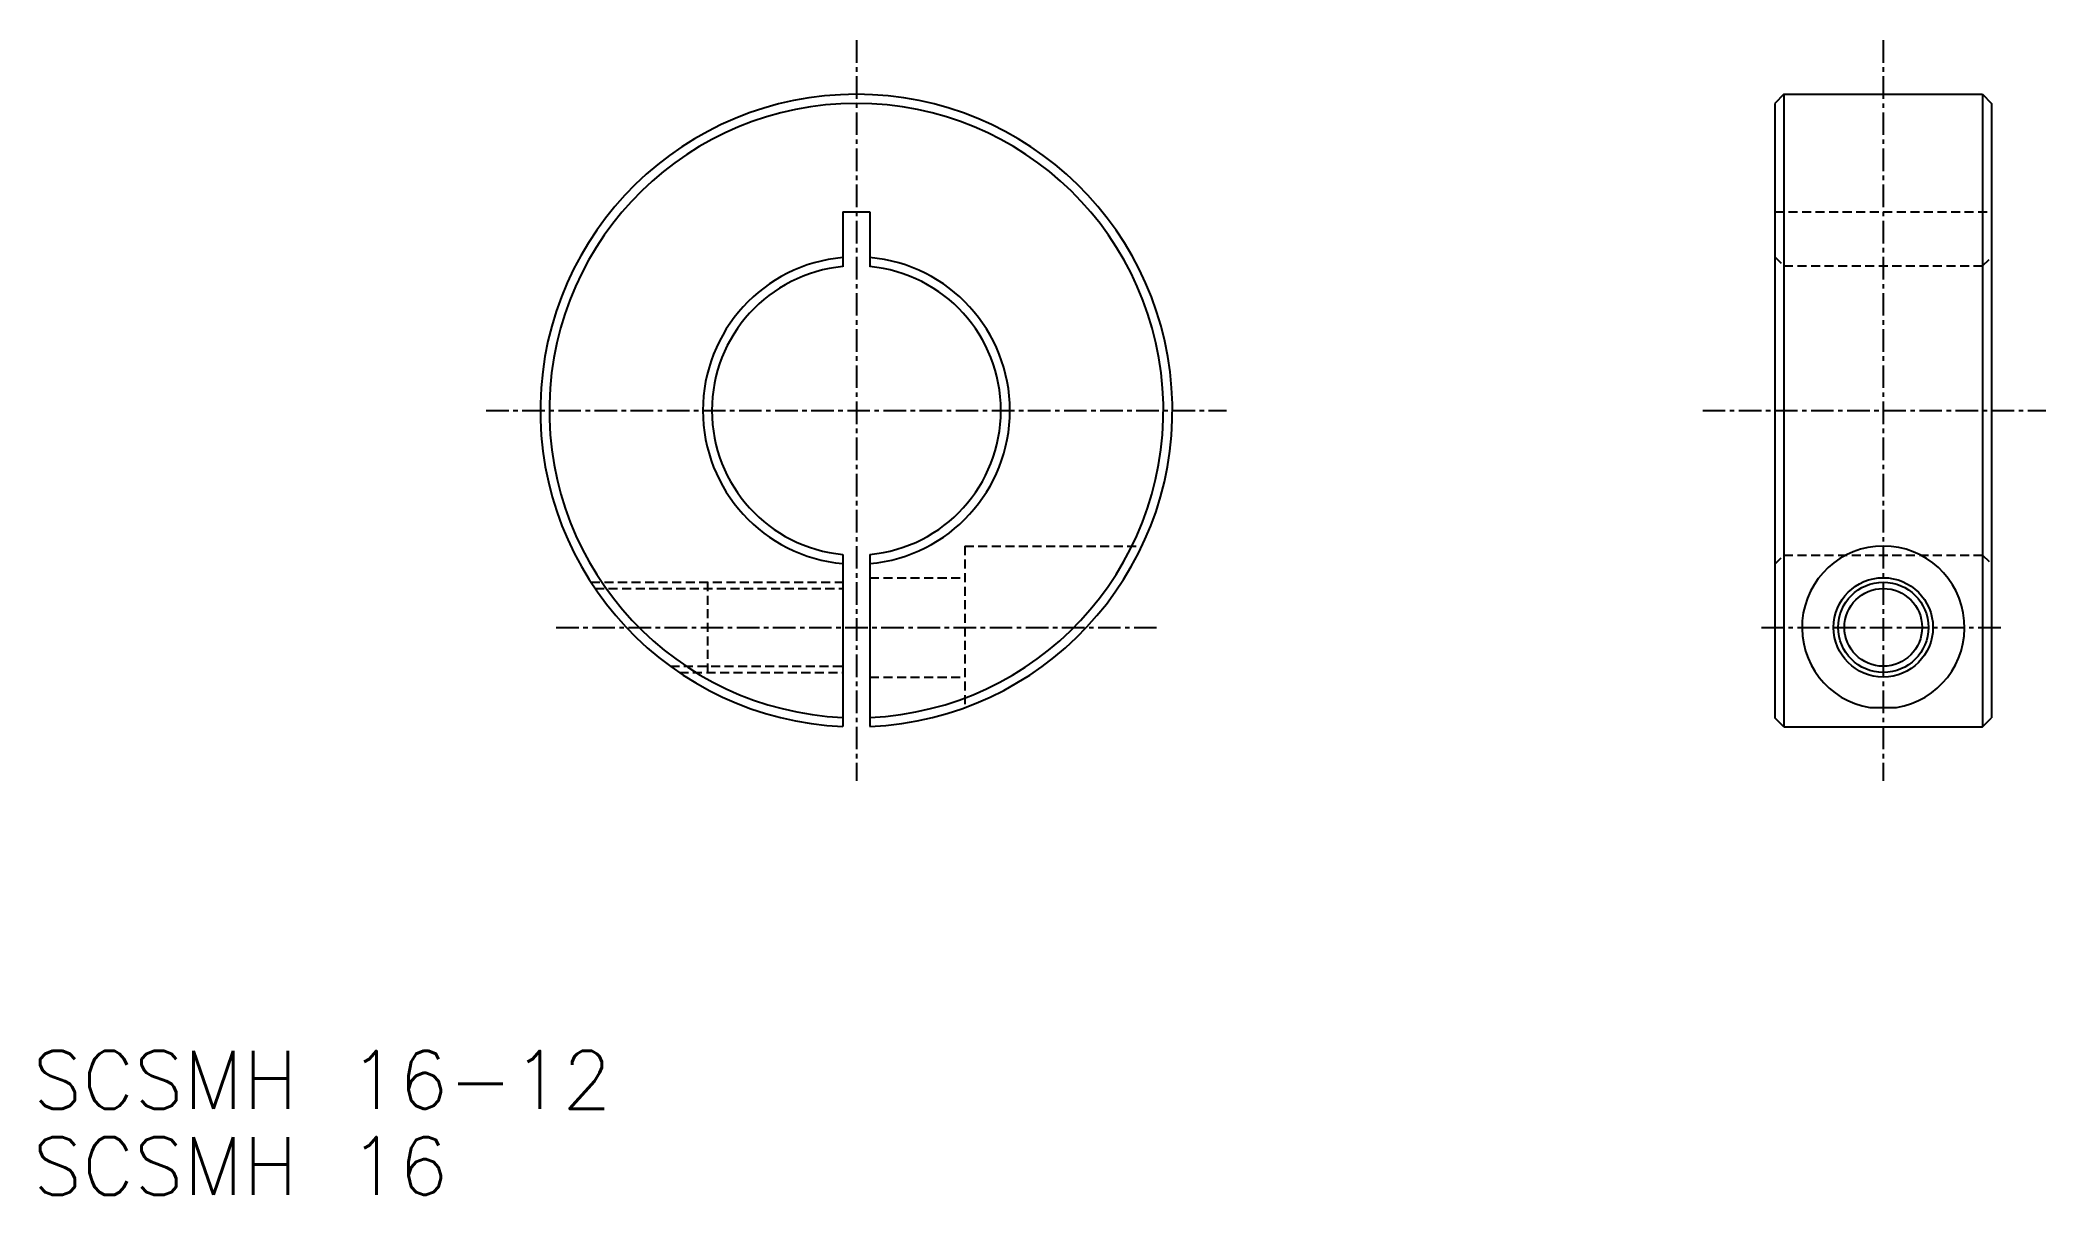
# Model space of a CAD drawing. Extents: x 70 to 181, y -271 to -207.
import ezdxf

# ---------------------------------------------------------------- set-up
doc = ezdxf.new("R2010")
doc.units = 0
doc.linetypes.add('CENTER', pattern=[2, 1.25, -0.25, 0.25, -0.25])
doc.linetypes.add('DASHED', pattern=[0.75, 0.5, -0.25])
doc.layers.get('0').update_dxf_attribs({"linetype": 'CONTINUOUS'})
doc.layers.add('CENTER', color=1, linetype='CENTER')
doc.styles.get("Standard").update_dxf_attribs({"font": 'txt.shx', "bigfont": 'bigfont.shx'})

msp = doc.modelspace()

# ---------------------------------------------------------------- linework, layer by layer
at = {"color": 7, "linetype": 'CONTINUOUS'}
for p, q in [((166.87, -210.43), (166.37, -210.93)), ((166.37, -210.93), (166.37, -244.93)), ((166.87, -210.43), (166.87, -245.43)), ((166.87, -210.43), (177.87, -210.43)), ((177.87, -210.43), (177.87, -245.43)), ((177.87, -210.43), (178.37, -210.93)), ((178.37, -210.93), (178.37, -244.93)), ((114.76, -216.93), (114.76, -219.97)), ((114.76, -216.93), (116.26, -216.93)), ((116.26, -216.93), (116.26, -219.97)), ((114.76, -235.9), (114.76, -245.42)), ((116.26, -235.9), (116.26, -245.42)), ((166.87, -245.43), (166.37, -244.93)), ((166.87, -245.43), (177.87, -245.43)), ((171.64, -244.37), (173.11, -244.37)), ((177.87, -245.43), (178.37, -244.93))]:
    msp.add_line(p, q, dxfattribs=at)
at = {"color": 3, "linetype": 'DASHED'}
for p, q in [((166.37, -216.93), (178.37, -216.93)), ((166.37, -219.43), (166.87, -219.93)), ((177.87, -219.93), (178.37, -219.43)), ((166.87, -219.93), (177.87, -219.93)), ((121.51, -235.43), (121.51, -244.37)), ((121.51, -235.43), (131.32, -235.43)), ((166.37, -236.43), (166.87, -235.93)), ((166.87, -235.93), (177.87, -235.93)), ((177.87, -235.93), (178.37, -236.43)), ((100.81, -237.43), (114.76, -237.43)), ((107.26, -237.43), (107.26, -242.43)), ((116.26, -237.18), (121.51, -237.18)), ((101.04, -237.78), (114.76, -237.78)), ((105.21, -242.08), (114.76, -242.08)), ((105.71, -242.43), (114.76, -242.43)), ((116.26, -242.68), (121.51, -242.68))]:
    msp.add_line(p, q, dxfattribs=at)
for p, q in [((114.76, -238.28), (114.76, -238.28)), ((114.76, -240.66), (114.76, -240.66))]:
    msp.add_line(p, q)
at = {"color": 7, "linetype": 'CONTINUOUS'}
msp.add_circle((172.37, -239.93), 2.75, dxfattribs=at)
at = {"color": 3, "linetype": 'CONTINUOUS'}
msp.add_circle((172.37, -239.93), 2.5, dxfattribs=at)
msp.add_circle((172.37, -239.93), 2.15)
at = {"color": 7, "linetype": 'CONTINUOUS'}
for radius, start, end in [(17.5, 272.4563, 267.5437), (17, 272.5286, 267.4714), (8.5, 95.0621, 264.9379), (8.5, 275.0621, 84.9379), (8, 95.3794, 264.6206), (8, 275.3794, 84.6206)]:
    msp.add_arc((115.51, -227.93), radius, start, end, dxfattribs=at)
msp.add_arc((172.37, -239.93), 4.5, 279.4229, 260.5771)
at = {"layer": 'CENTER', "color": 1, "linetype": 'CENTER'}
for p, q in [((115.51, -207.43), (115.51, -248.43)), ((172.37, -207.43), (172.37, -248.43)), ((95.01, -227.93), (136.01, -227.93)), ((162.37, -227.93), (181.37, -227.93)), ((98.89, -239.93), (132.13, -239.93)), ((165.62, -239.93), (179.12, -239.93))]:
    msp.add_line(p, q, dxfattribs=at)

# ---------------------------------------------------------------- texts
for s, p in [('SCSMH 16-12', (69.9, -266.57)), ('SCSMH 16', (69.9, -271.34))]:
    msp.add_text(s, height=3.2).set_placement(p)

doc.saveas('drawing.dxf')
